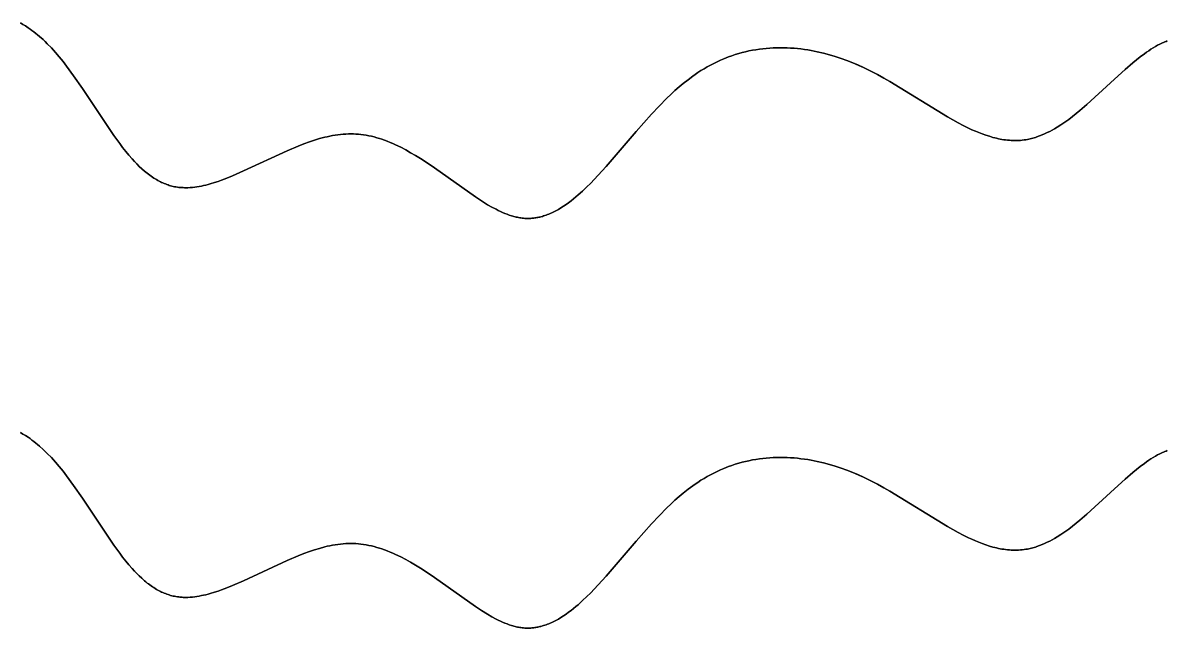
# Model space of a CAD drawing. Header units: feet. Extents: x 0 to 1.5, y 93.18 to 96.08.
# Drawn here: x 0.75 to 0.9375, y 93.7722 to 93.8714 of the extents above; entities that cross this region are included whole.
import ezdxf

# ---------------------------------------------------------------- set-up
doc = ezdxf.new("R2010")
doc.units = ezdxf.units.FT
doc.header["$MEASUREMENT"] = 0
doc.layers.add('Default', color=7, linetype='Continuous', true_color=0x000000)

msp = doc.modelspace()

# ---------------------------------------------------------------- linework, layer by layer
at = {"layer": 'Default'}
for points in [[(0.74959, 93.87136), (0.75001, 93.87112), (0.75043, 93.87086), (0.75085, 93.87058), (0.75117, 93.87036), (0.75149, 93.87013), (0.7518, 93.86989), (0.75211, 93.86965), (0.75242, 93.8694), (0.75271, 93.86914), (0.7533, 93.86862), (0.75365, 93.86829), (0.75399, 93.86795), (0.75467, 93.86725), (0.75532, 93.86653), (0.75596, 93.86579), (0.75658, 93.86503), (0.75717, 93.86426), (0.75832, 93.86271), (0.75976, 93.86062), (0.7649, 93.85291), (0.76586, 93.85159), (0.76635, 93.85094), (0.76686, 93.8503), (0.76737, 93.84968), (0.76789, 93.84908), (0.76827, 93.84866), (0.76866, 93.84826), (0.76906, 93.84786), (0.76947, 93.84748), (0.76992, 93.84709), (0.77014, 93.8469), (0.77037, 93.84672), (0.77058, 93.84656), (0.77079, 93.8464), (0.77101, 93.84624), (0.77123, 93.8461), (0.77145, 93.84595), (0.77167, 93.84581), (0.7719, 93.84568), (0.77213, 93.84555), (0.77233, 93.84544), (0.77253, 93.84534), (0.77274, 93.84524), (0.77294, 93.84514), (0.77315, 93.84506), (0.77336, 93.84497), (0.77357, 93.84489), (0.77378, 93.84482), (0.77399, 93.84475), (0.77421, 93.84469), (0.77443, 93.84463), (0.77465, 93.84458), (0.77487, 93.84453), (0.77509, 93.84449), (0.77531, 93.84445), (0.77554, 93.84442), (0.77572, 93.8444), (0.77591, 93.84439), (0.7761, 93.84437), (0.77628, 93.84437), (0.77647, 93.84436), (0.77666, 93.84436), (0.77703, 93.84436), (0.77741, 93.84438), (0.77778, 93.84441), (0.77815, 93.84446), (0.77852, 93.84451), (0.77889, 93.84457), (0.77925, 93.84464), (0.77962, 93.84472), (0.77998, 93.8448), (0.78034, 93.84489), (0.7807, 93.84499), (0.78142, 93.84521), (0.78198, 93.84539), (0.78253, 93.84559), (0.78342, 93.84593), (0.78433, 93.84629), (0.78616, 93.8471), (0.79329, 93.85042), (0.79512, 93.85118), (0.79603, 93.85154), (0.79695, 93.85187), (0.79778, 93.85215), (0.79861, 93.8524), (0.79946, 93.85262), (0.79988, 93.85272), (0.80031, 93.85282), (0.80074, 93.8529), (0.80117, 93.85297), (0.8016, 93.85304), (0.80204, 93.85309), (0.80247, 93.85313), (0.80291, 93.85316), (0.80334, 93.85318), (0.80378, 93.85319), (0.80418, 93.85318), (0.80458, 93.85316), (0.80498, 93.85313), (0.80538, 93.85309), (0.80581, 93.85303), (0.80625, 93.85296), (0.80669, 93.85287), (0.80712, 93.85278), (0.80755, 93.85267), (0.80798, 93.85255), (0.80841, 93.85243), (0.80883, 93.85229), (0.80925, 93.85214), (0.80971, 93.85197), (0.81017, 93.85178), (0.81063, 93.85159), (0.81108, 93.85138), (0.81191, 93.85098), (0.81273, 93.85055), (0.81354, 93.8501), (0.81434, 93.84963), (0.81513, 93.84914), (0.81591, 93.84864), (0.81743, 93.8476), (0.82416, 93.84284), (0.82516, 93.84219), (0.82616, 93.84158), (0.82684, 93.84119), (0.82754, 93.84082), (0.82789, 93.84064), (0.82825, 93.84047), (0.8286, 93.84031), (0.82896, 93.84015), (0.82933, 93.84001), (0.8297, 93.83988), (0.83008, 93.83975), (0.83027, 93.8397), (0.83046, 93.83964), (0.83065, 93.83959), (0.83084, 93.83955), (0.83103, 93.83951), (0.83123, 93.83947), (0.83142, 93.83943), (0.83162, 93.8394), (0.83181, 93.83938), (0.83201, 93.83936), (0.83225, 93.83934), (0.83241, 93.83933), (0.83258, 93.83933), (0.83274, 93.83933), (0.83291, 93.83933), (0.83307, 93.83933), (0.83323, 93.83934), (0.8334, 93.83935), (0.83356, 93.83937), (0.83372, 93.83939), (0.83388, 93.83941), (0.83404, 93.83943), (0.83421, 93.83946), (0.83437, 93.83949), (0.83453, 93.83952), (0.83469, 93.83956), (0.83485, 93.8396), (0.83512, 93.83967), (0.83533, 93.83974), (0.83555, 93.83981), (0.83577, 93.83988), (0.83598, 93.83996), (0.83621, 93.84005), (0.83643, 93.84015), (0.83665, 93.84025), (0.83687, 93.84035), (0.83709, 93.84046), (0.83731, 93.84058), (0.83775, 93.84081), (0.83817, 93.84107), (0.8386, 93.84134), (0.83901, 93.84162), (0.83942, 93.84191), (0.83982, 93.84221), (0.84021, 93.84253), (0.8406, 93.84284), (0.84098, 93.84317), (0.84171, 93.84382), (0.84241, 93.84449), (0.84299, 93.84505), (0.84428, 93.8464), (0.84556, 93.84783), (0.85049, 93.85357), (0.853, 93.8564), (0.85424, 93.85772), (0.85553, 93.85901), (0.85618, 93.85965), (0.85685, 93.86026), (0.85753, 93.86086), (0.85822, 93.86145), (0.859, 93.86206), (0.85979, 93.86266), (0.86019, 93.86293), (0.86059, 93.86321), (0.8611, 93.86354), (0.86162, 93.86386), (0.86214, 93.86416), (0.86267, 93.86445), (0.86321, 93.86473), (0.86376, 93.865), (0.86431, 93.86525), (0.86487, 93.86549), (0.86564, 93.86579), (0.86619, 93.86599), (0.86674, 93.86617), (0.8673, 93.86633), (0.86786, 93.86649), (0.86842, 93.86663), (0.86898, 93.86676), (0.86955, 93.86687), (0.87012, 93.86697), (0.87069, 93.86705), (0.87125, 93.86712), (0.87182, 93.86718), (0.87239, 93.86723), (0.87296, 93.86726), (0.87352, 93.86728), (0.87409, 93.86729), (0.87466, 93.86728), (0.87523, 93.86727), (0.8758, 93.86724), (0.87636, 93.8672), (0.87693, 93.86715), (0.87749, 93.86709), (0.87806, 93.86701), (0.87862, 93.86693), (0.87919, 93.86683), (0.88018, 93.86663), (0.88117, 93.8664), (0.88215, 93.86615), (0.88312, 93.86586), (0.88408, 93.86554), (0.88504, 93.86519), (0.88598, 93.86482), (0.88697, 93.8644), (0.88774, 93.86405), (0.88851, 93.86368), (0.89002, 93.8629), (0.89106, 93.86233), (0.89209, 93.86174), (0.90152, 93.85596), (0.90324, 93.855), (0.9041, 93.85455), (0.90497, 93.85412), (0.90552, 93.85387), (0.90608, 93.85362), (0.90664, 93.85339), (0.90721, 93.85317), (0.90779, 93.85296), (0.90837, 93.85278), (0.90896, 93.85261), (0.90925, 93.85253), (0.90955, 93.85246), (0.90985, 93.85239), (0.91015, 93.85233), (0.91044, 93.85228), (0.91074, 93.85223), (0.91104, 93.85219), (0.91135, 93.85215), (0.91165, 93.85213), (0.91195, 93.85211), (0.91225, 93.85209), (0.91255, 93.85209), (0.91285, 93.85209), (0.91316, 93.8521), (0.91346, 93.85212), (0.91376, 93.85215), (0.91407, 93.85219), (0.91437, 93.85223), (0.9146, 93.85227), (0.91482, 93.85232), (0.91505, 93.85237), (0.91527, 93.85242), (0.91549, 93.85248), (0.91572, 93.85254), (0.91594, 93.85261), (0.91616, 93.85268), (0.91659, 93.85284), (0.91701, 93.853), (0.91743, 93.85318), (0.91785, 93.85338), (0.91826, 93.85358), (0.91867, 93.8538), (0.91907, 93.85402), (0.91946, 93.85426), (0.9201, 93.85466), (0.92074, 93.8551), (0.92137, 93.85555), (0.92199, 93.85601), (0.9226, 93.8565), (0.9232, 93.85699), (0.92436, 93.85798), (0.92821, 93.86152), (0.92828, 93.86158), (0.93064, 93.86375), (0.93186, 93.86481), (0.93248, 93.86532), (0.93309, 93.8658), (0.93377, 93.86632), (0.93412, 93.86657), (0.93448, 93.86681), (0.93484, 93.86705), (0.93521, 93.86728), (0.93558, 93.8675), (0.93595, 93.8677), (0.93633, 93.8679), (0.93652, 93.86799), (0.93672, 93.86808), (0.93692, 93.86817), (0.93712, 93.86826), (0.93732, 93.86833), (0.93752, 93.86841)], [(0.93752, 93.86841), (0.93732, 93.86833), (0.93712, 93.86826), (0.93692, 93.86817), (0.93672, 93.86808), (0.93652, 93.86799), (0.93633, 93.8679), (0.93595, 93.8677), (0.93558, 93.8675), (0.93521, 93.86728), (0.93484, 93.86705), (0.93448, 93.86681), (0.93412, 93.86657), (0.93377, 93.86632), (0.93309, 93.8658), (0.93248, 93.86532), (0.93186, 93.86481), (0.93064, 93.86375), (0.92828, 93.86158), (0.92821, 93.86152), (0.92436, 93.85798), (0.9232, 93.85699), (0.9226, 93.8565), (0.92199, 93.85601), (0.92137, 93.85555), (0.92074, 93.8551), (0.9201, 93.85466), (0.91946, 93.85426), (0.91907, 93.85402), (0.91867, 93.8538), (0.91826, 93.85358), (0.91785, 93.85338), (0.91743, 93.85318), (0.91701, 93.853), (0.91659, 93.85284), (0.91616, 93.85268), (0.91594, 93.85261), (0.91572, 93.85254), (0.91549, 93.85248), (0.91527, 93.85242), (0.91505, 93.85237), (0.91482, 93.85232), (0.9146, 93.85227), (0.91437, 93.85223), (0.91407, 93.85219), (0.91376, 93.85215), (0.91346, 93.85212), (0.91316, 93.8521), (0.91285, 93.85209), (0.91255, 93.85209), (0.91225, 93.85209), (0.91195, 93.85211), (0.91165, 93.85213), (0.91135, 93.85215), (0.91104, 93.85219), (0.91074, 93.85223), (0.91044, 93.85228), (0.91015, 93.85233), (0.90985, 93.85239), (0.90955, 93.85246), (0.90925, 93.85253), (0.90896, 93.85261), (0.90837, 93.85278), (0.90779, 93.85296), (0.90721, 93.85317), (0.90664, 93.85339), (0.90608, 93.85362), (0.90552, 93.85387), (0.90497, 93.85412), (0.9041, 93.85455), (0.90324, 93.855), (0.90152, 93.85596), (0.89209, 93.86174), (0.89106, 93.86233), (0.89002, 93.8629), (0.88851, 93.86368), (0.88774, 93.86405), (0.88691, 93.86442), (0.88598, 93.86482), (0.88504, 93.86519), (0.88408, 93.86554), (0.88312, 93.86586), (0.88215, 93.86615), (0.88117, 93.8664), (0.88018, 93.86663), (0.87919, 93.86683), (0.87862, 93.86693), (0.87806, 93.86701), (0.87749, 93.86709), (0.87693, 93.86715), (0.87636, 93.8672), (0.8758, 93.86724), (0.87523, 93.86727), (0.87466, 93.86728), (0.87409, 93.86729), (0.87352, 93.86728), (0.87296, 93.86726), (0.87239, 93.86723), (0.87182, 93.86718), (0.87125, 93.86712), (0.87069, 93.86705), (0.87012, 93.86697), (0.86955, 93.86687), (0.86898, 93.86676), (0.86842, 93.86663), (0.86786, 93.86649), (0.8673, 93.86633), (0.86674, 93.86617), (0.86619, 93.86599), (0.86564, 93.86579), (0.86487, 93.86549), (0.86431, 93.86525), (0.86376, 93.865), (0.86321, 93.86473), (0.86267, 93.86445), (0.86214, 93.86416), (0.86162, 93.86386), (0.8611, 93.86354), (0.86059, 93.86321), (0.86019, 93.86293), (0.85979, 93.86266), (0.859, 93.86206), (0.85822, 93.86145), (0.85753, 93.86086), (0.85685, 93.86026), (0.85618, 93.85965), (0.85553, 93.85901), (0.85424, 93.85772), (0.853, 93.8564), (0.85049, 93.85357), (0.84556, 93.84783), (0.84428, 93.8464), (0.84299, 93.84505), (0.84241, 93.84449), (0.84171, 93.84382), (0.84098, 93.84317), (0.8406, 93.84284), (0.84021, 93.84253), (0.83982, 93.84221), (0.83942, 93.84191), (0.83901, 93.84162), (0.8386, 93.84134), (0.83817, 93.84107), (0.83775, 93.84081), (0.83731, 93.84058), (0.83709, 93.84046), (0.83687, 93.84035), (0.83665, 93.84025), (0.83643, 93.84015), (0.83621, 93.84005), (0.83598, 93.83996), (0.83577, 93.83988), (0.83555, 93.83981), (0.83533, 93.83974), (0.83512, 93.83967), (0.83485, 93.8396), (0.83469, 93.83956), (0.83453, 93.83952), (0.83437, 93.83949), (0.83421, 93.83946), (0.83404, 93.83943), (0.83388, 93.83941), (0.83372, 93.83939), (0.83356, 93.83937), (0.8334, 93.83935), (0.83323, 93.83934), (0.83307, 93.83933), (0.83291, 93.83933), (0.83274, 93.83933), (0.83258, 93.83933), (0.83241, 93.83933), (0.83225, 93.83934), (0.83201, 93.83936), (0.83181, 93.83938), (0.83162, 93.8394), (0.83142, 93.83943), (0.83123, 93.83947), (0.83103, 93.83951), (0.83084, 93.83955), (0.83065, 93.83959), (0.83046, 93.83964), (0.83027, 93.8397), (0.83008, 93.83975), (0.8297, 93.83988), (0.82933, 93.84001), (0.82896, 93.84015), (0.8286, 93.84031), (0.82825, 93.84047), (0.82789, 93.84064), (0.82754, 93.84082), (0.82684, 93.84119), (0.82616, 93.84158), (0.82516, 93.84219), (0.82416, 93.84284), (0.81743, 93.8476), (0.81591, 93.84864), (0.81513, 93.84914), (0.81434, 93.84963), (0.81354, 93.8501), (0.81273, 93.85055), (0.81191, 93.85098), (0.81108, 93.85138), (0.81063, 93.85159), (0.81017, 93.85178), (0.80971, 93.85197), (0.80925, 93.85214), (0.80883, 93.85229), (0.80841, 93.85243), (0.80798, 93.85255), (0.80755, 93.85267), (0.80712, 93.85278), (0.80669, 93.85287), (0.80625, 93.85296), (0.80581, 93.85303), (0.80538, 93.85309), (0.80498, 93.85313), (0.80458, 93.85316), (0.80418, 93.85318), (0.80378, 93.85319), (0.80334, 93.85318), (0.80291, 93.85316), (0.80247, 93.85313), (0.80204, 93.85309), (0.8016, 93.85304), (0.80117, 93.85297), (0.80074, 93.8529), (0.80031, 93.85282), (0.79988, 93.85272), (0.79946, 93.85262), (0.79861, 93.8524), (0.79778, 93.85215), (0.79695, 93.85187), (0.79603, 93.85154), (0.79512, 93.85118), (0.79329, 93.85042), (0.78616, 93.8471), (0.78433, 93.84629), (0.78342, 93.84593), (0.78253, 93.84559), (0.78198, 93.84539), (0.78142, 93.84521), (0.7807, 93.84499), (0.78034, 93.84489), (0.77998, 93.8448), (0.77962, 93.84472), (0.77925, 93.84464), (0.77889, 93.84457), (0.77852, 93.84451), (0.77815, 93.84446), (0.77778, 93.84441), (0.77741, 93.84438), (0.77703, 93.84436), (0.77666, 93.84436), (0.77647, 93.84436), (0.77628, 93.84437), (0.7761, 93.84437), (0.77591, 93.84439), (0.77572, 93.8444), (0.77554, 93.84442), (0.77531, 93.84445), (0.77509, 93.84449), (0.77487, 93.84453), (0.77465, 93.84458), (0.77443, 93.84463), (0.77421, 93.84469), (0.77399, 93.84475), (0.77378, 93.84482), (0.77357, 93.84489), (0.77336, 93.84497), (0.77315, 93.84506), (0.77294, 93.84514), (0.77274, 93.84524), (0.77253, 93.84534), (0.77233, 93.84544), (0.77213, 93.84555), (0.7719, 93.84568), (0.77167, 93.84581), (0.77145, 93.84595), (0.77123, 93.8461), (0.77101, 93.84624), (0.77079, 93.8464), (0.77058, 93.84656), (0.77037, 93.84672), (0.77014, 93.8469), (0.76992, 93.84709), (0.76947, 93.84748), (0.76906, 93.84786), (0.76866, 93.84826), (0.76827, 93.84866), (0.76789, 93.84908), (0.76737, 93.84968), (0.76686, 93.8503), (0.76635, 93.85094), (0.76586, 93.85159), (0.7649, 93.85291), (0.75976, 93.86062), (0.75832, 93.86271), (0.75717, 93.86426), (0.75658, 93.86503), (0.75596, 93.86579), (0.75532, 93.86653), (0.75467, 93.86725), (0.75399, 93.86795), (0.75365, 93.86829), (0.7533, 93.86862), (0.75271, 93.86914), (0.75242, 93.8694), (0.75211, 93.86965), (0.7518, 93.86989), (0.75149, 93.87013), (0.75117, 93.87036), (0.75085, 93.87058), (0.75043, 93.87086), (0.75001, 93.87112), (0.74959, 93.87136)], [(0.74959, 93.80425), (0.75001, 93.804), (0.75043, 93.80374), (0.75085, 93.80347), (0.75117, 93.80325), (0.75149, 93.80302), (0.7518, 93.80278), (0.75211, 93.80253), (0.75242, 93.80229), (0.75271, 93.80203), (0.7533, 93.8015), (0.75365, 93.80117), (0.75399, 93.80084), (0.75467, 93.80014), (0.75532, 93.79942), (0.75596, 93.79867), (0.75658, 93.79792), (0.75717, 93.79715), (0.75832, 93.7956), (0.75976, 93.79351), (0.7649, 93.7858), (0.76586, 93.78448), (0.76635, 93.78383), (0.76686, 93.78319), (0.76737, 93.78257), (0.76789, 93.78197), (0.76827, 93.78155), (0.76866, 93.78115), (0.76906, 93.78075), (0.76947, 93.78037), (0.76992, 93.77998), (0.77014, 93.77979), (0.77037, 93.7796), (0.77058, 93.77944), (0.77079, 93.77929), (0.77101, 93.77913), (0.77123, 93.77898), (0.77145, 93.77884), (0.77167, 93.7787), (0.7719, 93.77856), (0.77213, 93.77843), (0.77233, 93.77833), (0.77253, 93.77822), (0.77274, 93.77812), (0.77294, 93.77803), (0.77315, 93.77794), (0.77336, 93.77786), (0.77357, 93.77778), (0.77378, 93.77771), (0.77399, 93.77764), (0.77421, 93.77758), (0.77443, 93.77752), (0.77465, 93.77747), (0.77487, 93.77742), (0.77509, 93.77738), (0.77531, 93.77734), (0.77554, 93.77731), (0.77572, 93.77729), (0.77591, 93.77728), (0.7761, 93.77726), (0.77628, 93.77725), (0.77647, 93.77725), (0.77666, 93.77725), (0.77703, 93.77725), (0.77741, 93.77727), (0.77778, 93.7773), (0.77815, 93.77734), (0.77852, 93.77739), (0.77889, 93.77746), (0.77925, 93.77753), (0.77962, 93.7776), (0.77998, 93.77769), (0.78034, 93.77778), (0.7807, 93.77788), (0.78142, 93.77809), (0.78198, 93.77828), (0.78253, 93.77848), (0.78342, 93.77881), (0.78433, 93.77918), (0.78616, 93.77998), (0.79329, 93.7833), (0.79512, 93.78407), (0.79603, 93.78443), (0.79695, 93.78476), (0.79778, 93.78503), (0.79861, 93.78528), (0.79946, 93.78551), (0.79988, 93.78561), (0.80031, 93.7857), (0.80074, 93.78579), (0.80117, 93.78586), (0.8016, 93.78593), (0.80204, 93.78598), (0.80247, 93.78602), (0.80291, 93.78605), (0.80334, 93.78607), (0.80378, 93.78607), (0.80418, 93.78607), (0.80458, 93.78605), (0.80498, 93.78602), (0.80538, 93.78597), (0.80581, 93.78592), (0.80625, 93.78585), (0.80669, 93.78576), (0.80712, 93.78567), (0.80755, 93.78556), (0.80798, 93.78544), (0.80841, 93.78531), (0.80883, 93.78518), (0.80925, 93.78503), (0.80971, 93.78485), (0.81017, 93.78467), (0.81063, 93.78447), (0.81108, 93.78427), (0.81191, 93.78387), (0.81273, 93.78344), (0.81354, 93.78299), (0.81434, 93.78252), (0.81513, 93.78203), (0.81591, 93.78152), (0.81743, 93.78049), (0.82416, 93.77573), (0.82516, 93.77508), (0.82616, 93.77447), (0.82684, 93.77408), (0.82754, 93.7737), (0.82789, 93.77353), (0.82825, 93.77336), (0.8286, 93.77319), (0.82896, 93.77304), (0.82933, 93.7729), (0.8297, 93.77276), (0.83008, 93.77264), (0.83027, 93.77258), (0.83046, 93.77253), (0.83065, 93.77248), (0.83084, 93.77244), (0.83103, 93.77239), (0.83123, 93.77235), (0.83142, 93.77232), (0.83162, 93.77229), (0.83181, 93.77227), (0.83201, 93.77225), (0.83225, 93.77223), (0.83241, 93.77222), (0.83258, 93.77221), (0.83274, 93.77221), (0.83291, 93.77221), (0.83307, 93.77222), (0.83323, 93.77223), (0.8334, 93.77224), (0.83356, 93.77226), (0.83372, 93.77227), (0.83388, 93.7723), (0.83404, 93.77232), (0.83421, 93.77235), (0.83437, 93.77238), (0.83453, 93.77241), (0.83469, 93.77245), (0.83485, 93.77249), (0.83512, 93.77256), (0.83533, 93.77263), (0.83555, 93.7727), (0.83577, 93.77277), (0.83598, 93.77285), (0.83621, 93.77294), (0.83643, 93.77304), (0.83665, 93.77314), (0.83687, 93.77324), (0.83709, 93.77335), (0.83731, 93.77346), (0.83775, 93.7737), (0.83817, 93.77396), (0.8386, 93.77423), (0.83901, 93.77451), (0.83942, 93.7748), (0.83982, 93.7751), (0.84021, 93.77541), (0.8406, 93.77573), (0.84098, 93.77605), (0.84171, 93.77671), (0.84241, 93.77737), (0.84299, 93.77794), (0.84428, 93.77929), (0.84556, 93.78071), (0.85049, 93.78645), (0.853, 93.78929), (0.85424, 93.7906), (0.85553, 93.7919), (0.85618, 93.79253), (0.85685, 93.79315), (0.85753, 93.79375), (0.85822, 93.79433), (0.859, 93.79495), (0.85979, 93.79554), (0.86019, 93.79582), (0.86059, 93.79609), (0.8611, 93.79643), (0.86162, 93.79674), (0.86214, 93.79705), (0.86267, 93.79734), (0.86321, 93.79762), (0.86376, 93.79789), (0.86431, 93.79814), (0.86487, 93.79838), (0.86564, 93.79868), (0.86619, 93.79887), (0.86674, 93.79905), (0.8673, 93.79922), (0.86786, 93.79938), (0.86842, 93.79952), (0.86898, 93.79964), (0.86955, 93.79976), (0.87012, 93.79986), (0.87069, 93.79994), (0.87125, 93.80001), (0.87182, 93.80007), (0.87239, 93.80012), (0.87296, 93.80015), (0.87352, 93.80017), (0.87409, 93.80018), (0.87466, 93.80017), (0.87523, 93.80016), (0.8758, 93.80013), (0.87636, 93.80009), (0.87693, 93.80004), (0.87749, 93.79997), (0.87806, 93.7999), (0.87862, 93.79981), (0.87919, 93.79972), (0.88018, 93.79952), (0.88117, 93.79929), (0.88215, 93.79903), (0.88312, 93.79874), (0.88408, 93.79843), (0.88504, 93.79808), (0.88598, 93.79771), (0.88697, 93.79729), (0.88774, 93.79693), (0.88851, 93.79657), (0.89002, 93.79579), (0.89106, 93.79522), (0.89209, 93.79463), (0.90152, 93.78884), (0.90324, 93.78788), (0.9041, 93.78743), (0.90497, 93.78701), (0.90552, 93.78676), (0.90608, 93.78651), (0.90664, 93.78628), (0.90721, 93.78606), (0.90779, 93.78585), (0.90837, 93.78566), (0.90896, 93.78549), (0.90925, 93.78542), (0.90955, 93.78535), (0.90985, 93.78528), (0.91015, 93.78522), (0.91044, 93.78517), (0.91074, 93.78512), (0.91104, 93.78508), (0.91135, 93.78504), (0.91165, 93.78501), (0.91195, 93.78499), (0.91225, 93.78498), (0.91255, 93.78498), (0.91285, 93.78498), (0.91316, 93.78499), (0.91346, 93.78501), (0.91376, 93.78504), (0.91407, 93.78507), (0.91437, 93.78512), (0.9146, 93.78516), (0.91482, 93.7852), (0.91505, 93.78525), (0.91527, 93.78531), (0.91549, 93.78537), (0.91572, 93.78543), (0.91594, 93.7855), (0.91616, 93.78557), (0.91659, 93.78572), (0.91701, 93.78589), (0.91743, 93.78607), (0.91785, 93.78627), (0.91826, 93.78647), (0.91867, 93.78669), (0.91907, 93.78691), (0.91946, 93.78715), (0.9201, 93.78755), (0.92074, 93.78798), (0.92137, 93.78843), (0.92199, 93.7889), (0.9226, 93.78938), (0.9232, 93.78987), (0.92436, 93.79087), (0.92821, 93.79441), (0.92828, 93.79447), (0.93064, 93.79663), (0.93186, 93.7977), (0.93248, 93.79821), (0.93309, 93.79869), (0.93377, 93.7992), (0.93412, 93.79945), (0.93448, 93.7997), (0.93484, 93.79994), (0.93521, 93.80016), (0.93558, 93.80038), (0.93595, 93.80059), (0.93633, 93.80079), (0.93652, 93.80088), (0.93672, 93.80097), (0.93692, 93.80106), (0.93712, 93.80114), (0.93732, 93.80122), (0.93752, 93.8013)], [(0.93752, 93.8013), (0.93732, 93.80122), (0.93712, 93.80114), (0.93692, 93.80106), (0.93672, 93.80097), (0.93652, 93.80088), (0.93633, 93.80079), (0.93595, 93.80059), (0.93558, 93.80038), (0.93521, 93.80016), (0.93484, 93.79994), (0.93448, 93.7997), (0.93412, 93.79945), (0.93377, 93.7992), (0.93309, 93.79869), (0.93248, 93.79821), (0.93186, 93.7977), (0.93064, 93.79663), (0.92828, 93.79447), (0.92821, 93.79441), (0.92436, 93.79087), (0.9232, 93.78987), (0.9226, 93.78938), (0.92199, 93.7889), (0.92137, 93.78843), (0.92074, 93.78798), (0.9201, 93.78755), (0.91946, 93.78715), (0.91907, 93.78691), (0.91867, 93.78669), (0.91826, 93.78647), (0.91785, 93.78627), (0.91743, 93.78607), (0.91701, 93.78589), (0.91659, 93.78572), (0.91616, 93.78557), (0.91594, 93.7855), (0.91572, 93.78543), (0.91549, 93.78537), (0.91527, 93.78531), (0.91505, 93.78525), (0.91482, 93.7852), (0.9146, 93.78516), (0.91437, 93.78512), (0.91407, 93.78507), (0.91376, 93.78504), (0.91346, 93.78501), (0.91316, 93.78499), (0.91285, 93.78498), (0.91255, 93.78498), (0.91225, 93.78498), (0.91195, 93.78499), (0.91165, 93.78501), (0.91135, 93.78504), (0.91104, 93.78508), (0.91074, 93.78512), (0.91044, 93.78517), (0.91015, 93.78522), (0.90985, 93.78528), (0.90955, 93.78535), (0.90925, 93.78542), (0.90896, 93.78549), (0.90837, 93.78566), (0.90779, 93.78585), (0.90721, 93.78606), (0.90664, 93.78628), (0.90608, 93.78651), (0.90552, 93.78676), (0.90497, 93.78701), (0.9041, 93.78743), (0.90324, 93.78788), (0.90152, 93.78884), (0.89209, 93.79463), (0.89106, 93.79522), (0.89002, 93.79579), (0.88851, 93.79657), (0.88774, 93.79693), (0.88691, 93.79731), (0.88598, 93.79771), (0.88504, 93.79808), (0.88408, 93.79843), (0.88312, 93.79874), (0.88215, 93.79903), (0.88117, 93.79929), (0.88018, 93.79952), (0.87919, 93.79972), (0.87862, 93.79981), (0.87806, 93.7999), (0.87749, 93.79997), (0.87693, 93.80004), (0.87636, 93.80009), (0.8758, 93.80013), (0.87523, 93.80016), (0.87466, 93.80017), (0.87409, 93.80018), (0.87352, 93.80017), (0.87296, 93.80015), (0.87239, 93.80012), (0.87182, 93.80007), (0.87125, 93.80001), (0.87069, 93.79994), (0.87012, 93.79986), (0.86955, 93.79976), (0.86898, 93.79964), (0.86842, 93.79952), (0.86786, 93.79938), (0.8673, 93.79922), (0.86674, 93.79905), (0.86619, 93.79887), (0.86564, 93.79868), (0.86487, 93.79838), (0.86431, 93.79814), (0.86376, 93.79789), (0.86321, 93.79762), (0.86267, 93.79734), (0.86214, 93.79705), (0.86162, 93.79674), (0.8611, 93.79643), (0.86059, 93.79609), (0.86019, 93.79582), (0.85979, 93.79554), (0.859, 93.79495), (0.85822, 93.79433), (0.85753, 93.79375), (0.85685, 93.79315), (0.85618, 93.79253), (0.85553, 93.7919), (0.85424, 93.7906), (0.853, 93.78929), (0.85049, 93.78645), (0.84556, 93.78071), (0.84428, 93.77929), (0.84299, 93.77794), (0.84241, 93.77737), (0.84171, 93.77671), (0.84098, 93.77605), (0.8406, 93.77573), (0.84021, 93.77541), (0.83982, 93.7751), (0.83942, 93.7748), (0.83901, 93.77451), (0.8386, 93.77423), (0.83817, 93.77396), (0.83775, 93.7737), (0.83731, 93.77346), (0.83709, 93.77335), (0.83687, 93.77324), (0.83665, 93.77314), (0.83643, 93.77304), (0.83621, 93.77294), (0.83598, 93.77285), (0.83577, 93.77277), (0.83555, 93.7727), (0.83533, 93.77263), (0.83512, 93.77256), (0.83485, 93.77249), (0.83469, 93.77245), (0.83453, 93.77241), (0.83437, 93.77238), (0.83421, 93.77235), (0.83404, 93.77232), (0.83388, 93.7723), (0.83372, 93.77227), (0.83356, 93.77226), (0.8334, 93.77224), (0.83323, 93.77223), (0.83307, 93.77222), (0.83291, 93.77221), (0.83274, 93.77221), (0.83258, 93.77221), (0.83241, 93.77222), (0.83225, 93.77223), (0.83201, 93.77225), (0.83181, 93.77227), (0.83162, 93.77229), (0.83142, 93.77232), (0.83123, 93.77235), (0.83103, 93.77239), (0.83084, 93.77244), (0.83065, 93.77248), (0.83046, 93.77253), (0.83027, 93.77258), (0.83008, 93.77264), (0.8297, 93.77276), (0.82933, 93.7729), (0.82896, 93.77304), (0.8286, 93.77319), (0.82825, 93.77336), (0.82789, 93.77353), (0.82754, 93.7737), (0.82684, 93.77408), (0.82616, 93.77447), (0.82516, 93.77508), (0.82416, 93.77573), (0.81743, 93.78049), (0.81591, 93.78152), (0.81513, 93.78203), (0.81434, 93.78252), (0.81354, 93.78299), (0.81273, 93.78344), (0.81191, 93.78387), (0.81108, 93.78427), (0.81063, 93.78447), (0.81017, 93.78467), (0.80971, 93.78485), (0.80925, 93.78503), (0.80883, 93.78518), (0.80841, 93.78531), (0.80798, 93.78544), (0.80755, 93.78556), (0.80712, 93.78567), (0.80669, 93.78576), (0.80625, 93.78585), (0.80581, 93.78592), (0.80538, 93.78597), (0.80498, 93.78602), (0.80458, 93.78605), (0.80418, 93.78607), (0.80378, 93.78607), (0.80334, 93.78607), (0.80291, 93.78605), (0.80247, 93.78602), (0.80204, 93.78598), (0.8016, 93.78593), (0.80117, 93.78586), (0.80074, 93.78579), (0.80031, 93.7857), (0.79988, 93.78561), (0.79946, 93.78551), (0.79861, 93.78528), (0.79778, 93.78503), (0.79695, 93.78476), (0.79603, 93.78443), (0.79512, 93.78407), (0.79329, 93.7833), (0.78616, 93.77998), (0.78433, 93.77918), (0.78342, 93.77881), (0.78253, 93.77848), (0.78198, 93.77828), (0.78142, 93.77809), (0.7807, 93.77788), (0.78034, 93.77778), (0.77998, 93.77769), (0.77962, 93.7776), (0.77925, 93.77753), (0.77889, 93.77746), (0.77852, 93.77739), (0.77815, 93.77734), (0.77778, 93.7773), (0.77741, 93.77727), (0.77703, 93.77725), (0.77666, 93.77725), (0.77647, 93.77725), (0.77628, 93.77725), (0.7761, 93.77726), (0.77591, 93.77728), (0.77572, 93.77729), (0.77554, 93.77731), (0.77531, 93.77734), (0.77509, 93.77738), (0.77487, 93.77742), (0.77465, 93.77747), (0.77443, 93.77752), (0.77421, 93.77758), (0.77399, 93.77764), (0.77378, 93.77771), (0.77357, 93.77778), (0.77336, 93.77786), (0.77315, 93.77794), (0.77294, 93.77803), (0.77274, 93.77812), (0.77253, 93.77822), (0.77233, 93.77833), (0.77213, 93.77843), (0.7719, 93.77856), (0.77167, 93.7787), (0.77145, 93.77884), (0.77123, 93.77898), (0.77101, 93.77913), (0.77079, 93.77929), (0.77058, 93.77944), (0.77037, 93.7796), (0.77014, 93.77979), (0.76992, 93.77998), (0.76947, 93.78037), (0.76906, 93.78075), (0.76866, 93.78115), (0.76827, 93.78155), (0.76789, 93.78197), (0.76737, 93.78257), (0.76686, 93.78319), (0.76635, 93.78383), (0.76586, 93.78448), (0.7649, 93.7858), (0.75976, 93.79351), (0.75832, 93.7956), (0.75717, 93.79715), (0.75658, 93.79792), (0.75596, 93.79867), (0.75532, 93.79942), (0.75467, 93.80014), (0.75399, 93.80084), (0.75365, 93.80117), (0.7533, 93.8015), (0.75271, 93.80203), (0.75242, 93.80229), (0.75211, 93.80253), (0.7518, 93.80278), (0.75149, 93.80302), (0.75117, 93.80325), (0.75085, 93.80347), (0.75043, 93.80374), (0.75001, 93.804), (0.74959, 93.80425)]]:
    msp.add_lwpolyline(points, dxfattribs=at)

doc.saveas('drawing.dxf')
